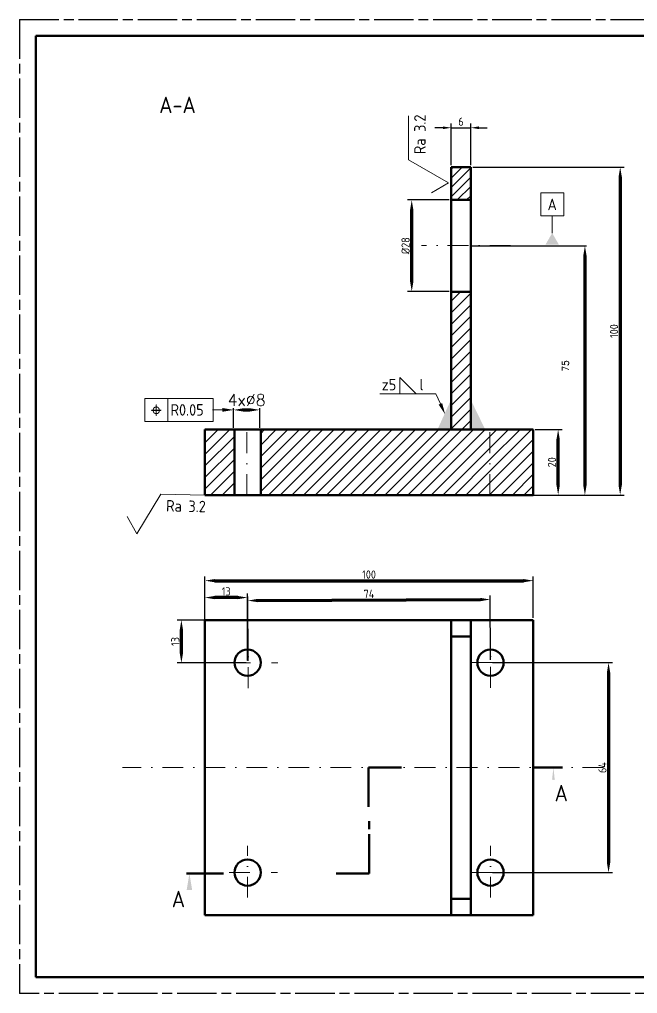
# Model space of a CAD drawing. Header units: millimetres. Extents: x 98 to 4367, y -12 to 2058.
# Drawn here: x 2653 to 2841.3, y 370.2 to 667.2 of the extents above; entities that cross this region are included whole.
import ezdxf

# ---------------------------------------------------------------- set-up
doc = ezdxf.new("R2010")
doc.units = ezdxf.units.MM
doc.linetypes.add('AM_ISO08W050', pattern=[18, 12, -1.5, 3, -1.5])
doc.linetypes.add('KRESKAKROPKA2', pattern=[12.7, 6.35, -3.175, 0, -3.175])
doc.layers.get('0').update_dxf_attribs({"lineweight": 50})
doc.layers.get('Defpoints').update_dxf_attribs({"lineweight": 30})
for name, color, linetype, lineweight in [('AM_10', 7, 'AM_ISO08W050', 30), ('AM_5', 7, 'Continuous', 15), ('AM_8', 7, 'Continuous', 30), ('oś', 7, 'KRESKAKROPKA2', 13)]:
    doc.layers.add(name, color=color, linetype=linetype, lineweight=lineweight)
doc.layers.add('niewidoczna', color=7, linetype='AM_ISO08W050', lineweight=30, plot=False)
doc.styles.add('ACISOGDT', font='amgdt.shx')
doc.styles.add('SIMPLEX8', font='SIMPLEX8.shx')
doc.styles.get("Standard").update_dxf_attribs({"font": 'geniso.shx'})
doc.dimstyles.new('ISO-25$0', dxfattribs={"dimtxt": 2.5, "dimasz": 2.5, "dimexe": 1.25, "dimexo": 0.625, "dimtad": 1, "dimtxsty": 'Standard', "dimcen": 2.5, "dimadec": 0, "dimazin": 0, "dimtfac": 1, "dimtmove": 0, "dimatfit": 3, "dimfxl": 1, "dimarcsym": 0})
doc.dimstyles.new('STANDARD$0', dxfattribs={"dimtxt": 0.18, "dimasz": 0.18, "dimexe": 0.18, "dimexo": 0.0625, "dimgap": 0.09, "dimtad": 0, "dimtih": 1, "dimtoh": 1, "dimzin": 0, "dimdsep": 46, "dimtxsty": 'SIMPLEX8', "dimcen": 0.09, "dimadec": 0, "dimazin": 0, "dimtfac": 1, "dimtofl": 0, "dimtmove": 2, "dimatfit": 3, "dimfxl": 1, "dimtolj": 1, "dimtzin": 0, "dimarcsym": 0})
pattern_1 = [(45, (1388.9144, 3064.1748), (-1.767767, 1.767767), [])]

# ---------------------------------------------------------------- blocks, each defined once
blk = doc.blocks.new('*D905')
at = {"layer": 'AM_5', "color": 0, "lineweight": -2, "transparency": 16777216}
for p, q in [((2709.49, 471.68), (2709.49, 492.14)), ((2722.49, 471.67), (2722.5, 492.14))]:
    blk.add_line(p, q, dxfattribs=at)
at = {"layer": 'AM_5', "color": 0, "lineweight": 140, "transparency": 16777216}
blk.add_line((2719.5, 490.89), (2712.49, 490.89), dxfattribs=at)
at = {"layer": 'AM_5', "color": 0, "transparency": 16777216}
for points in [[(2712.49, 491.39), (2712.49, 490.39), (2709.49, 490.89)], [(2719.5, 491.39), (2719.5, 490.39), (2722.5, 490.89)]]:
    blk.add_solid(points, dxfattribs=at)
at = {"layer": 'Defpoints', "color": 0, "transparency": 16777216}
for p in [(2709.49, 490.89), (2709.49, 471.05), (2722.49, 471.05)]:
    blk.add_point(p, dxfattribs=at)
at = {"layer": 'AM_5', "color": 0, "transparency": 16777216, "insert": (2715.99, 492.77), "char_height": 2.5, "attachment_point": 5, "rotation": 359.9808}
blk.add_mtext('13', dxfattribs=at)
blk = doc.blocks.new('*D906')
at = {"layer": 'AM_5', "color": 0, "lineweight": -2, "transparency": 16777216}
for p, q in [((2722.02, 484.05), (2701.08, 484.05)), ((2722.02, 470.97), (2701.08, 470.97))]:
    blk.add_line(p, q, dxfattribs=at)
at = {"layer": 'AM_5', "color": 0, "lineweight": 140, "transparency": 16777216}
blk.add_line((2702.33, 473.97), (2702.33, 481.05), dxfattribs=at)
at = {"layer": 'AM_5', "color": 0, "transparency": 16777216}
for points in [[(2701.83, 481.05), (2702.83, 481.05), (2702.33, 484.05)], [(2701.83, 473.97), (2702.83, 473.97), (2702.33, 470.97)]]:
    blk.add_solid(points, dxfattribs=at)
at = {"layer": 'Defpoints', "color": 0, "transparency": 16777216}
for p in [(2702.33, 484.05), (2722.64, 484.05), (2722.64, 470.97)]:
    blk.add_point(p, dxfattribs=at)
at = {"layer": 'AM_5', "color": 0, "transparency": 16777216, "insert": (2700.46, 477.51), "char_height": 2.5, "attachment_point": 5, "rotation": 90}
blk.add_mtext('13', dxfattribs=at)
blk = doc.blocks.new('*D907')
at = {"layer": 'AM_5', "color": 0, "lineweight": -2, "transparency": 16777216}
for p, q in [((2709.49, 484.67), (2709.49, 497.3)), ((2809.49, 484.67), (2809.49, 497.3))]:
    blk.add_line(p, q, dxfattribs=at)
at = {"layer": 'AM_5', "color": 0, "lineweight": 140, "transparency": 16777216}
blk.add_line((2712.49, 496.05), (2806.49, 496.05), dxfattribs=at)
at = {"layer": 'AM_5', "color": 0, "transparency": 16777216}
for points in [[(2712.49, 496.55), (2712.49, 495.55), (2709.49, 496.05)], [(2806.49, 496.55), (2806.49, 495.55), (2809.49, 496.05)]]:
    blk.add_solid(points, dxfattribs=at)
at = {"layer": 'Defpoints', "color": 0, "transparency": 16777216}
for p in [(2809.49, 496.05), (2709.49, 484.05), (2809.49, 484.05)]:
    blk.add_point(p, dxfattribs=at)
at = {"layer": 'AM_5', "color": 0, "transparency": 16777216, "insert": (2759.49, 497.92), "char_height": 2.5, "attachment_point": 5}
blk.add_mtext('100', dxfattribs=at)
blk = doc.blocks.new('*D908')
at = {"layer": 'AM_5', "color": 0, "lineweight": -2, "transparency": 16777216}
for p, q in [((2722.64, 471.59), (2722.55, 491.23)), ((2796.49, 471.92), (2796.4, 491.56))]:
    blk.add_line(p, q, dxfattribs=at)
at = {"layer": 'AM_5', "color": 0, "lineweight": 140, "transparency": 16777216}
blk.add_line((2725.56, 489.99), (2793.4, 490.29), dxfattribs=at)
at = {"layer": 'AM_5', "color": 0, "transparency": 16777216}
for points in [[(2725.56, 490.49), (2725.56, 489.49), (2722.56, 489.98)], [(2793.4, 490.79), (2793.41, 489.79), (2796.4, 490.31)]]:
    blk.add_solid(points, dxfattribs=at)
at = {"layer": 'Defpoints', "color": 0, "transparency": 16777216}
for p in [(2796.4, 490.31), (2722.64, 470.97), (2796.49, 471.3)]:
    blk.add_point(p, dxfattribs=at)
at = {"layer": 'AM_5', "color": 0, "transparency": 16777216, "insert": (2759.47, 492.02), "char_height": 2.5, "attachment_point": 5, "rotation": 0.2571}
blk.add_mtext('74', dxfattribs=at)
blk = doc.blocks.new('*D909')
at = {"layer": 'AM_5', "color": 0, "lineweight": -2, "transparency": 16777216}
for p, q in [((2797.11, 471.05), (2833.69, 471.05)), ((2797.11, 407.05), (2833.69, 407.05))]:
    blk.add_line(p, q, dxfattribs=at)
at = {"layer": 'AM_5', "color": 0, "lineweight": 140, "transparency": 16777216}
blk.add_line((2832.44, 468.05), (2832.44, 410.05), dxfattribs=at)
at = {"layer": 'AM_5', "color": 0, "transparency": 16777216}
for points in [[(2831.94, 468.05), (2832.94, 468.05), (2832.44, 471.05)], [(2831.94, 410.05), (2832.94, 410.05), (2832.44, 407.05)]]:
    blk.add_solid(points, dxfattribs=at)
at = {"layer": 'Defpoints', "color": 0, "transparency": 16777216}
for p in [(2796.49, 471.05), (2796.49, 407.05), (2832.44, 407.05)]:
    blk.add_point(p, dxfattribs=at)
at = {"layer": 'AM_5', "color": 0, "transparency": 16777216, "insert": (2830.57, 439.05), "char_height": 2.5, "attachment_point": 5, "rotation": 90}
blk.add_mtext('64', dxfattribs=at)
blk = doc.blocks.new('*S886')
at = {"layer": 'AM_5', "color": 2}
for p, q in [((1458.37, 1794.67), (1451.05, 1782.57)), ((1461.3, 1789.36), (1458.37, 1794.67)), ((1451.05, 1782.57), (1437.62, 1782.85))]:
    blk.add_line(p, q, dxfattribs=at)
at = {"layer": 'AM_5', "color": 2, "insert": (1449.48, 1787.85), "char_height": 3.5, "attachment_point": 7, "rotation": 178.8211}
blk.add_mtext('Ra 3.2', dxfattribs=at)
blk = doc.blocks.new('*D898')
at = {"layer": 'AM_5', "color": 2, "lineweight": -2, "transparency": 16777216}
for p, q in [((2790.59, 598.15), (2825.74, 598.15)), ((2809.59, 522.15), (2825.74, 522.15))]:
    blk.add_line(p, q, dxfattribs=at)
at = {"layer": 'AM_5', "color": 2, "lineweight": 140, "transparency": 16777216}
blk.add_line((2825.24, 595.15), (2825.24, 525.15), dxfattribs=at)
at = {"layer": 'AM_5', "color": 2, "transparency": 16777216}
for points in [[(2824.74, 595.15), (2825.74, 595.15), (2825.24, 598.15)], [(2824.74, 525.15), (2825.74, 525.15), (2825.24, 522.15)]]:
    blk.add_solid(points, dxfattribs=at)
at = {"layer": 'Defpoints', "color": 0, "transparency": 16777216}
for p in [(2790.49, 598.15), (2809.49, 522.15), (2825.24, 522.15)]:
    blk.add_point(p, dxfattribs=at)
at = {"layer": 'AM_5', "color": 0, "transparency": 16777216, "insert": (2819.31, 561.55), "char_height": 2, "attachment_point": 5, "rotation": 90, "style": 'SIMPLEX8'}
blk.add_mtext('\\A1;75', dxfattribs=at)
blk = doc.blocks.new('*D899')
at = {"layer": 'AM_5', "color": 2, "lineweight": -2, "transparency": 16777216}
for p, q in [((2718.2, 542.66), (2718.2, 548.62)), ((2726.2, 542.68), (2726.2, 548.62))]:
    blk.add_line(p, q, dxfattribs=at)
at = {"layer": 'AM_5', "color": 2, "lineweight": 140, "transparency": 16777216}
blk.add_line((2721.2, 548.12), (2723.2, 548.12), dxfattribs=at)
at = {"layer": 'AM_5', "color": 2, "transparency": 16777216}
for points in [[(2721.2, 548.62), (2721.2, 547.62), (2718.2, 548.12)], [(2723.2, 548.62), (2723.2, 547.62), (2726.2, 548.12)]]:
    blk.add_solid(points, dxfattribs=at)
at = {"layer": 'Defpoints', "color": 0, "transparency": 16777216}
for p in [(2726.2, 548.12), (2718.2, 542.56), (2726.2, 542.58)]:
    blk.add_point(p, dxfattribs=at)
at = {"layer": 'AM_5', "color": 0, "transparency": 16777216, "insert": (2722.2, 551.12), "char_height": 3.5, "attachment_point": 5, "style": 'SIMPLEX8'}
blk.add_mtext('\\A1;4x%%C8', dxfattribs=at)
blk = doc.blocks.new('*D912')
at = {"layer": 'AM_5', "color": 0, "lineweight": -2, "transparency": 16777216}
for p, q in [((2810.11, 542.15), (2818.34, 542.15)), ((2810.11, 522.15), (2818.34, 522.15))]:
    blk.add_line(p, q, dxfattribs=at)
at = {"layer": 'AM_5', "color": 0, "lineweight": 140, "transparency": 16777216}
blk.add_line((2817.09, 525.15), (2817.09, 539.15), dxfattribs=at)
at = {"layer": 'AM_5', "color": 0, "transparency": 16777216}
for points in [[(2816.59, 539.15), (2817.59, 539.15), (2817.09, 542.15)], [(2816.59, 525.15), (2817.59, 525.15), (2817.09, 522.15)]]:
    blk.add_solid(points, dxfattribs=at)
at = {"layer": 'Defpoints', "color": 0, "transparency": 16777216}
for p in [(2809.49, 542.15), (2817.09, 542.15), (2809.49, 522.15)]:
    blk.add_point(p, dxfattribs=at)
at = {"layer": 'AM_5', "color": 0, "transparency": 16777216, "insert": (2815.21, 532.15), "char_height": 2.5, "attachment_point": 5, "rotation": 90}
blk.add_mtext('20', dxfattribs=at)
blk = doc.blocks.new('*S887')
at = {"layer": 'AM_5', "color": 2}
for p, q in [((1503.31, 1913.33), (1503.31, 1926.77)), ((1515.56, 1906.26), (1503.31, 1913.33)), ((1510.31, 1903.22), (1515.56, 1906.26))]:
    blk.add_line(p, q, dxfattribs=at)
at = {"layer": 'AM_5', "color": 2, "insert": (1508.56, 1915.01), "char_height": 3.5, "attachment_point": 7, "rotation": 90}
blk.add_mtext('Ra 3.2', dxfattribs=at)
blk = doc.blocks.new('*S888')
at = {"layer": 'AM_5', "color": 2}
for p, q in [((1574.18, 1889.13), (1567.18, 1889.13)), ((1567.18, 1889.13), (1567.18, 1882.13)), ((1574.18, 1882.13), (1574.18, 1889.13)), ((1567.18, 1882.13), (1574.18, 1882.13))]:
    blk.add_line(p, q, dxfattribs=at)
at = {"layer": 'AM_5'}
for p, q in [((1570.68, 1882.13), (1570.68, 1881.99)), ((1570.68, 1881.99), (1570.68, 1876.9))]:
    blk.add_line(p, q, dxfattribs=at)
at = {"layer": 'AM_5', "linetype": 'Continuous'}
blk.add_trace([(1568.65, 1873.4), (1570.68, 1876.9), (1572.7, 1873.4)], dxfattribs=at)
at = {"layer": 'AM_5', "color": 2, "insert": (1570.68, 1885.63), "char_height": 3.5, "attachment_point": 5}
blk.add_mtext('A', dxfattribs=at)
blk = doc.blocks.new('*D913')
at = {"layer": 'AM_5', "color": 0, "lineweight": -2, "transparency": 16777216}
for p, q in [((2791.11, 622.15), (2837.23, 622.15)), ((2791.11, 522.15), (2837.23, 522.15))]:
    blk.add_line(p, q, dxfattribs=at)
at = {"layer": 'AM_5', "color": 0, "lineweight": 140, "transparency": 16777216}
blk.add_line((2835.98, 619.15), (2835.98, 525.15), dxfattribs=at)
at = {"layer": 'AM_5', "color": 0, "transparency": 16777216}
for points in [[(2835.48, 619.15), (2836.48, 619.15), (2835.98, 622.15)], [(2835.48, 525.15), (2836.48, 525.15), (2835.98, 522.15)]]:
    blk.add_solid(points, dxfattribs=at)
at = {"layer": 'Defpoints', "color": 0, "transparency": 16777216}
for p in [(2790.49, 622.15), (2790.49, 522.15), (2835.98, 522.15)]:
    blk.add_point(p, dxfattribs=at)
at = {"layer": 'AM_5', "color": 0, "transparency": 16777216, "insert": (2834.11, 572.15), "char_height": 2.5, "attachment_point": 5, "rotation": 90}
blk.add_mtext('100', dxfattribs=at)
blk = doc.blocks.new('*D914')
at = {"layer": 'AM_5', "color": 0, "lineweight": -2, "transparency": 16777216}
for p, q in [((2783.86, 612.15), (2771.24, 612.15)), ((2783.86, 584.22), (2771.24, 584.22))]:
    blk.add_line(p, q, dxfattribs=at)
at = {"layer": 'AM_5', "color": 0, "lineweight": 140, "transparency": 16777216}
blk.add_line((2772.49, 587.22), (2772.49, 609.15), dxfattribs=at)
at = {"layer": 'AM_5', "color": 0, "transparency": 16777216}
for points in [[(2771.99, 609.15), (2772.99, 609.15), (2772.49, 612.15)], [(2771.99, 587.22), (2772.99, 587.22), (2772.49, 584.22)]]:
    blk.add_solid(points, dxfattribs=at)
at = {"layer": 'Defpoints', "color": 0, "transparency": 16777216}
for p in [(2772.49, 612.15), (2784.49, 612.15, 0), (2784.49, 584.22)]:
    blk.add_point(p, dxfattribs=at)
at = {"layer": 'AM_5', "color": 0, "transparency": 16777216, "insert": (2770.61, 598.18), "char_height": 2.5, "attachment_point": 5, "rotation": 90}
blk.add_mtext('%%C28', dxfattribs=at)
blk = doc.blocks.new('*S889')
at = {"layer": 'AM_5', "color": 2}
for p, q in [((1502.14, 1824.32), (1497.14, 1829.32)), ((1497.14, 1829.32), (1497.14, 1824.32)), ((1497.14, 1824.32), (1502.14, 1824.32))]:
    blk.add_line(p, q, dxfattribs=at)
at = {"layer": 'AM_5'}
for q in [(1491.04, 1824.32), (1509.54, 1821.24)]:
    blk.add_line((1508.14, 1824.32), q, dxfattribs=at)
at = {"layer": 'AM_5', "linetype": 'Continuous'}
blk.add_trace([(1509.01, 1821), (1510.07, 1821.48), (1510.99, 1818.06)], dxfattribs=at)
at = {"layer": 'AM_5', "color": 2, "char_height": 3.5}
for s, insert, attachment_point in [('z5', (1496.09, 1825.37), 9), ('l', (1503.19, 1825.37), 7)]:
    blk.add_mtext(s, dxfattribs=dict(at, insert=insert, attachment_point=attachment_point))
blk = doc.blocks.new('*D915')
at = {"layer": 'AM_5', "color": 0, "lineweight": -2, "transparency": 16777216}
for p, q in [((2781.99, 634.15), (2779.49, 634.15)), ((2784.49, 622.77), (2784.49, 635.4)), ((2784.49, 634.15), (2790.49, 634.15)), ((2790.49, 622.77), (2790.49, 635.4)), ((2792.99, 634.15), (2795.49, 634.15))]:
    blk.add_line(p, q, dxfattribs=at)
at = {"layer": 'AM_5', "color": 0, "transparency": 16777216}
for points in [[(2781.99, 634.56), (2781.99, 633.73), (2784.49, 634.15)], [(2792.99, 634.56), (2792.99, 633.73), (2790.49, 634.15)]]:
    blk.add_solid(points, dxfattribs=at)
at = {"layer": 'Defpoints', "color": 0, "transparency": 16777216}
for p in [(2790.49, 634.15), (2784.49, 622.15), (2790.49, 622.15)]:
    blk.add_point(p, dxfattribs=at)
at = {"layer": 'AM_5', "color": 0, "transparency": 16777216, "insert": (2787.49, 636.02), "char_height": 2.5, "attachment_point": 5}
blk.add_mtext('6', dxfattribs=at)

msp = doc.modelspace()

# ---------------------------------------------------------------- hatches: boundary and pattern name
h = msp.add_hatch(color=256)
h.paths.add_polyline_path([(2784.49, 551.311), (2780.345, 542.146), (2784.49, 542.146)])
h.paths.add_polyline_path([(2790.49, 551.151), (2790.49, 542.146), (2794.864, 542.146)])
at = {"layer": 'AM_8'}
h = msp.add_hatch(dxfattribs=at)
h.set_pattern_fill('_U', color=256, scale=2, angle=45, style=0, pattern_type=0)
h.set_pattern_definition([(45, (1388.9144, 3064.1748), (-1.4142136, 1.4142136), [])])
h.paths.add_polyline_path([(2784.49, 622.146), (2784.49, 612.146), (2790.49, 612.146), (2790.49, 622.146)])
h = msp.add_hatch(dxfattribs=at)
h.set_pattern_fill('_U', color=256, scale=2.5, angle=45, style=0, pattern_type=0)
h.set_pattern_definition(pattern_1)
h.paths.add_polyline_path([(2784.49, 584.146), (2784.49, 542.146), (2790.49, 542.146), (2790.49, 584.146)])
h = msp.add_hatch(dxfattribs=at)
h.set_pattern_fill('_U', color=256, scale=2.5, angle=45, style=0, pattern_type=0)
h.set_pattern_definition(pattern_1)
h.paths.add_polyline_path([(2709.502, 542.146), (2709.502, 522.146), (2718.49, 522.146), (2718.49, 542.146)])
h = msp.add_hatch(dxfattribs=at)
h.set_pattern_fill('_U', color=256, scale=2.5, angle=45, style=0, pattern_type=0)
h.set_pattern_definition(pattern_1)
h.paths.add_polyline_path([(2796.279, 542.146), (2726.49, 542.146), (2726.49, 522.146), (2796.279, 522.146)])
h = msp.add_hatch(dxfattribs=at)
h.set_pattern_fill('_U', color=256, scale=2.5, angle=45, style=0, pattern_type=0)
h.set_pattern_definition(pattern_1)
h.paths.add_polyline_path([(2796.279, 542.146), (2796.279, 522.146), (2809.49, 522.146), (2809.49, 542.146)])

# ---------------------------------------------------------------- linework, layer by layer
for p, q in [((2658.024, 375.165), (2658.024, 662.165)), ((2658.024, 662.165), (3068.024, 662.165)), ((2658.024, 662.165), (3068.024, 662.165)), ((2784.49, 542.146, 0), (2784.49, 622.146, 0)), ((2790.49, 622.146, 0), (2784.49, 622.146, 0)), ((2784.49, 622.146, 0), (2784.49, 598.146, 0)), ((2790.49, 542.146, 0), (2790.49, 622.146, 0)), ((2790.49, 622.146, 0), (2790.49, 612.146, 0)), ((2790.49, 612.146, 0), (2784.49, 612.146, 0)), ((2790.49, 584.146, 0), (2784.49, 584.146, 0)), ((2809.49, 542.146, 0), (2709.502, 542.146, 0)), ((2709.502, 542.146, 0), (2709.502, 522.146, 0)), ((2718.49, 522.146, 0), (2718.49, 542.146, 0)), ((2726.49, 522.146, 0), (2726.49, 542.146, 0)), ((2809.49, 522.146, 0), (2809.49, 542.146, 0)), ((2709.502, 522.146, 0), (2809.49, 522.146, 0)), ((2709.49, 484.049, 0), (2709.459, 394.049, 0)), ((2809.49, 484.049, 0), (2709.49, 484.049, 0)), ((2784.49, 484.049, 0), (2784.49, 394.049, 0)), ((2790.49, 394.049, 0), (2790.49, 484.049, 0)), ((2809.49, 419.049, 0), (2809.49, 484.049, 0)), ((2784.49, 479.049, 0), (2790.49, 479.049, 0)), ((2809.49, 419.049, 0), (2809.49, 394.049, 0)), ((2784.49, 399.049, 0), (2790.49, 399.049, 0)), ((2809.49, 394.049, 0), (2709.49, 394.049, 0)), ((2809.49, 394.049, 0), (2796.49, 394.049, 0)), ((3068.024, 375.165), (2658.024, 375.165))]:
    msp.add_line(p, q)
for centre in [(2722.49, 471.049, 0), (2796.49, 471.049, 0), (2722.49, 407.049, 0), (2796.49, 407.049, 0)]:
    msp.add_circle(centre, 4)
at = {"layer": 'AM_10', "color": 7, "linetype": 'AM_ISO08W050', "lineweight": 50}
for p, q in [((2759.354, 439.049), (2759.354, 426.113)), ((2759.354, 439.049), (2769.354, 439.048)), ((2818.413, 439.048, 0), (2809.78, 439.049, 0)), ((2759.506, 406.746), (2759.506, 422.701)), ((2703.935, 406.746), (2715.177, 406.746)), ((2759.506, 406.746), (2749.506, 406.746))]:
    msp.add_line(p, q, dxfattribs=at)
at = {"layer": 'AM_10', "color": 7, "linetype": 'Continuous', "lineweight": 50}
msp.add_trace([(2816.058, 435.278, 0), (2815.224, 435.353, 0), (2815.642, 439.048, 0)], dxfattribs=at)
at = {"layer": 'AM_10', "color": 7, "linetype": 'Continuous', "lineweight": 50, "extrusion": (2.44929e-17, 0, -1)}
msp.add_trace([(-2703.939, 401.746), (-2705.606, 401.746), (-2704.772, 406.746)], dxfattribs=at)
at = {"layer": 'AM_5', "color": 2}
for p, q in [((2691.173, 551.622), (2711.968, 551.622)), ((2691.173, 551.622), (2691.173, 544.622)), ((2698.173, 551.622), (2698.173, 544.622)), ((2711.968, 551.622), (2711.968, 544.622)), ((2691.173, 544.622), (2711.968, 544.622))]:
    msp.add_line(p, q, dxfattribs=at)
at = {"layer": 'AM_5'}
for p, q in [((2711.806, 548.122), (2713.718, 548.122)), ((2713.718, 548.122), (2714.789, 548.122))]:
    msp.add_line(p, q, dxfattribs=at)
at = {"layer": 'AM_5', "linetype": 'Continuous'}
msp.add_trace([(2714.789, 547.538), (2714.789, 548.705), (2718.289, 548.122)], dxfattribs=at)
at = {"layer": 'niewidoczna'}
for p, q in [((2653.024, 667.165), (2653.024, 370.165)), ((2653.024, 667.165), (3073.024, 667.165)), ((3073.024, 370.165), (2653.024, 370.165))]:
    msp.add_line(p, q, dxfattribs=at)
at = {"layer": 'oś'}
for p, q in [((2802.584, 598.22, 0), (2775.44, 598.22, 0)), ((2722.282, 522.146, 0), (2722.282, 542.146, 0)), ((2796.279, 522.146, 0), (2796.279, 542.146, 0)), ((2722.644, 463.314, 0), (2722.644, 479.123, 0)), ((2796.49, 463.395, 0), (2796.49, 479.204, 0)), ((2717.025, 470.968, 0), (2731.729, 470.968, 0)), ((2790.871, 471.049, 0), (2805.574, 471.049, 0)), ((2830.88, 439.049, 0), (2684.424, 439.049, 0)), ((2722.49, 399.395, 0), (2722.49, 415.204, 0)), ((2796.49, 399.395, 0), (2796.49, 415.204, 0)), ((2716.871, 407.049, 0), (2731.574, 407.049, 0)), ((2790.871, 407.049, 0), (2805.574, 407.049, 0))]:
    msp.add_line(p, q, dxfattribs=at)

# ---------------------------------------------------------------- block references
at = {"layer": 'AM_5'}
for name, p in [('*S887', (1268.167, -1288.934)), ('*S888', (1244.594, -1274.86)), ('*S889', (1271.684, -1271.289))]:
    msp.add_blockref(name, p, dxfattribs=at)
at = {"layer": 'AM_5', "rotation": 180}
msp.add_blockref('*S886', (4147.118, 2304.991, 0), dxfattribs=at)

# ---------------------------------------------------------------- texts
at = {"layer": 'AM_10', "color": 7, "lineweight": 50, "char_height": 5, "attachment_point": 5}
for s, insert in [('A-A', (2701.144, 641.11)), ('A', (2818.034, 431.282, 0)), ('A', (2701.436, 398.977))]:
    msp.add_mtext(s, dxfattribs=dict(at, insert=insert))
at = {"layer": 'AM_5', "color": 2, "insert": (2694.673, 548.122), "char_height": 3.5, "attachment_point": 5, "style": 'ACISOGDT'}
msp.add_mtext('j', dxfattribs=at)
at = {"layer": 'AM_5', "color": 2, "insert": (2699.009, 548.122), "char_height": 3.5, "attachment_point": 4}
msp.add_mtext('R0.05', dxfattribs=at)

# ---------------------------------------------------------------- dimensions: what is measured, and where the dimension line sits
at = {"layer": 'AM_5'}
for p1, p2, distance, override, picture, middle in [((2784.49, 622.146, 0), (2790.49, 622.146, 0), 12, {"dimpost": ''}, '*D915', (2787.49, 636.021, 0)), ((2790.49, 622.146, 0), (2790.49, 522.146, 0), 45.492, {"dimasz": 3, "dimpost": '', "dimlwd": 140}, '*D913', (2834.106, 572.146, 0)), ((2809.49, 522.146, 0), (2809.49, 542.146, 0), -7.596, {"dimasz": 3, "dimpost": '', "dimlwd": 140}, '*D912', (2815.21, 532.146, 0)), ((2709.49, 484.049, 0), (2809.49, 484.049, 0), 12, {"dimasz": 3, "dimpost": '', "dimlwd": 140}, '*D907', (2759.49, 497.924, 0)), ((2722.4896, 471.0491, 0), (2709.4852, 471.0535, 0), -19.8396, {"dimasz": 3, "dimpost": '', "dimlwd": 140}, '*D905', (2715.9947, 492.7659, 0)), ((2796.49, 471.049, 0), (2796.49, 407.049, 0), 35.954, {"dimasz": 3, "dimpost": '', "dimlwd": 140}, '*D909', (2830.569, 439.049, 0))]:
    dim = msp.add_aligned_dim(p1=p1, p2=p2, distance=distance, dimstyle='ISO-25$0', override=override, dxfattribs=at)
    dim.commit()
    dim.dimension.update_dxf_attribs({"geometry": picture, "text_midpoint": middle})
for p1, p2, distance, text, picture, middle in [((2784.49, 584.217), (2784.49, 612.146, 0), 12, '%%C28', '*D914', (2770.614, 598.182)), ((2722.644, 470.968, 0), (2796.49, 471.3, 0), 19.007, '74', '*D908', (2759.473, 492.016, 0)), ((2722.644, 470.968, 0), (2722.644, 484.049, 0), 20.309, '13', '*D906', (2700.46, 477.509, 0))]:
    dim = msp.add_aligned_dim(p1=p1, p2=p2, distance=distance, text=text, dimstyle='ISO-25$0', override={"dimasz": 3, "dimpost": '', "dimlwd": 140}, dxfattribs=at)
    dim.commit()
    dim.dimension.update_dxf_attribs({"geometry": picture, "text_midpoint": middle})
dim = msp.add_linear_dim(base=(2825.242, 522.146, 0), p1=(2790.49, 598.146, 0), p2=(2809.49, 522.146, 0), angle=90, text='75', dimstyle='STANDARD$0', override={"dimtxt": 2, "dimasz": 3, "dimexe": 0.5, "dimexo": 0.1, "dimtad": 1, "dimtih": 0, "dimtoh": 0, "dimcen": 1.5, "dimclrd": 2, "dimclre": 2, "dimlwd": 140}, dxfattribs=at)
dim.commit()
dim.dimension.update_dxf_attribs({"geometry": '*D898', "text_midpoint": (2819.306, 561.553, 0), "dimtype": 160})
dim = msp.add_linear_dim(base=(2726.2, 548.122), p1=(2718.2, 542.558), p2=(2726.2, 542.575), text='4x%%C8', dimstyle='STANDARD$0', override={"dimtxt": 3.5, "dimasz": 3, "dimexe": 0.5, "dimexo": 0.1, "dimtad": 1, "dimtih": 0, "dimtoh": 0, "dimpost": '', "dimcen": 1.5, "dimclrd": 2, "dimclre": 2, "dimlwd": 140}, dxfattribs=at)
dim.commit()
dim.dimension.update_dxf_attribs({"geometry": '*D899', "text_midpoint": (2722.2, 551.122)})

doc.saveas('drawing.dxf')
